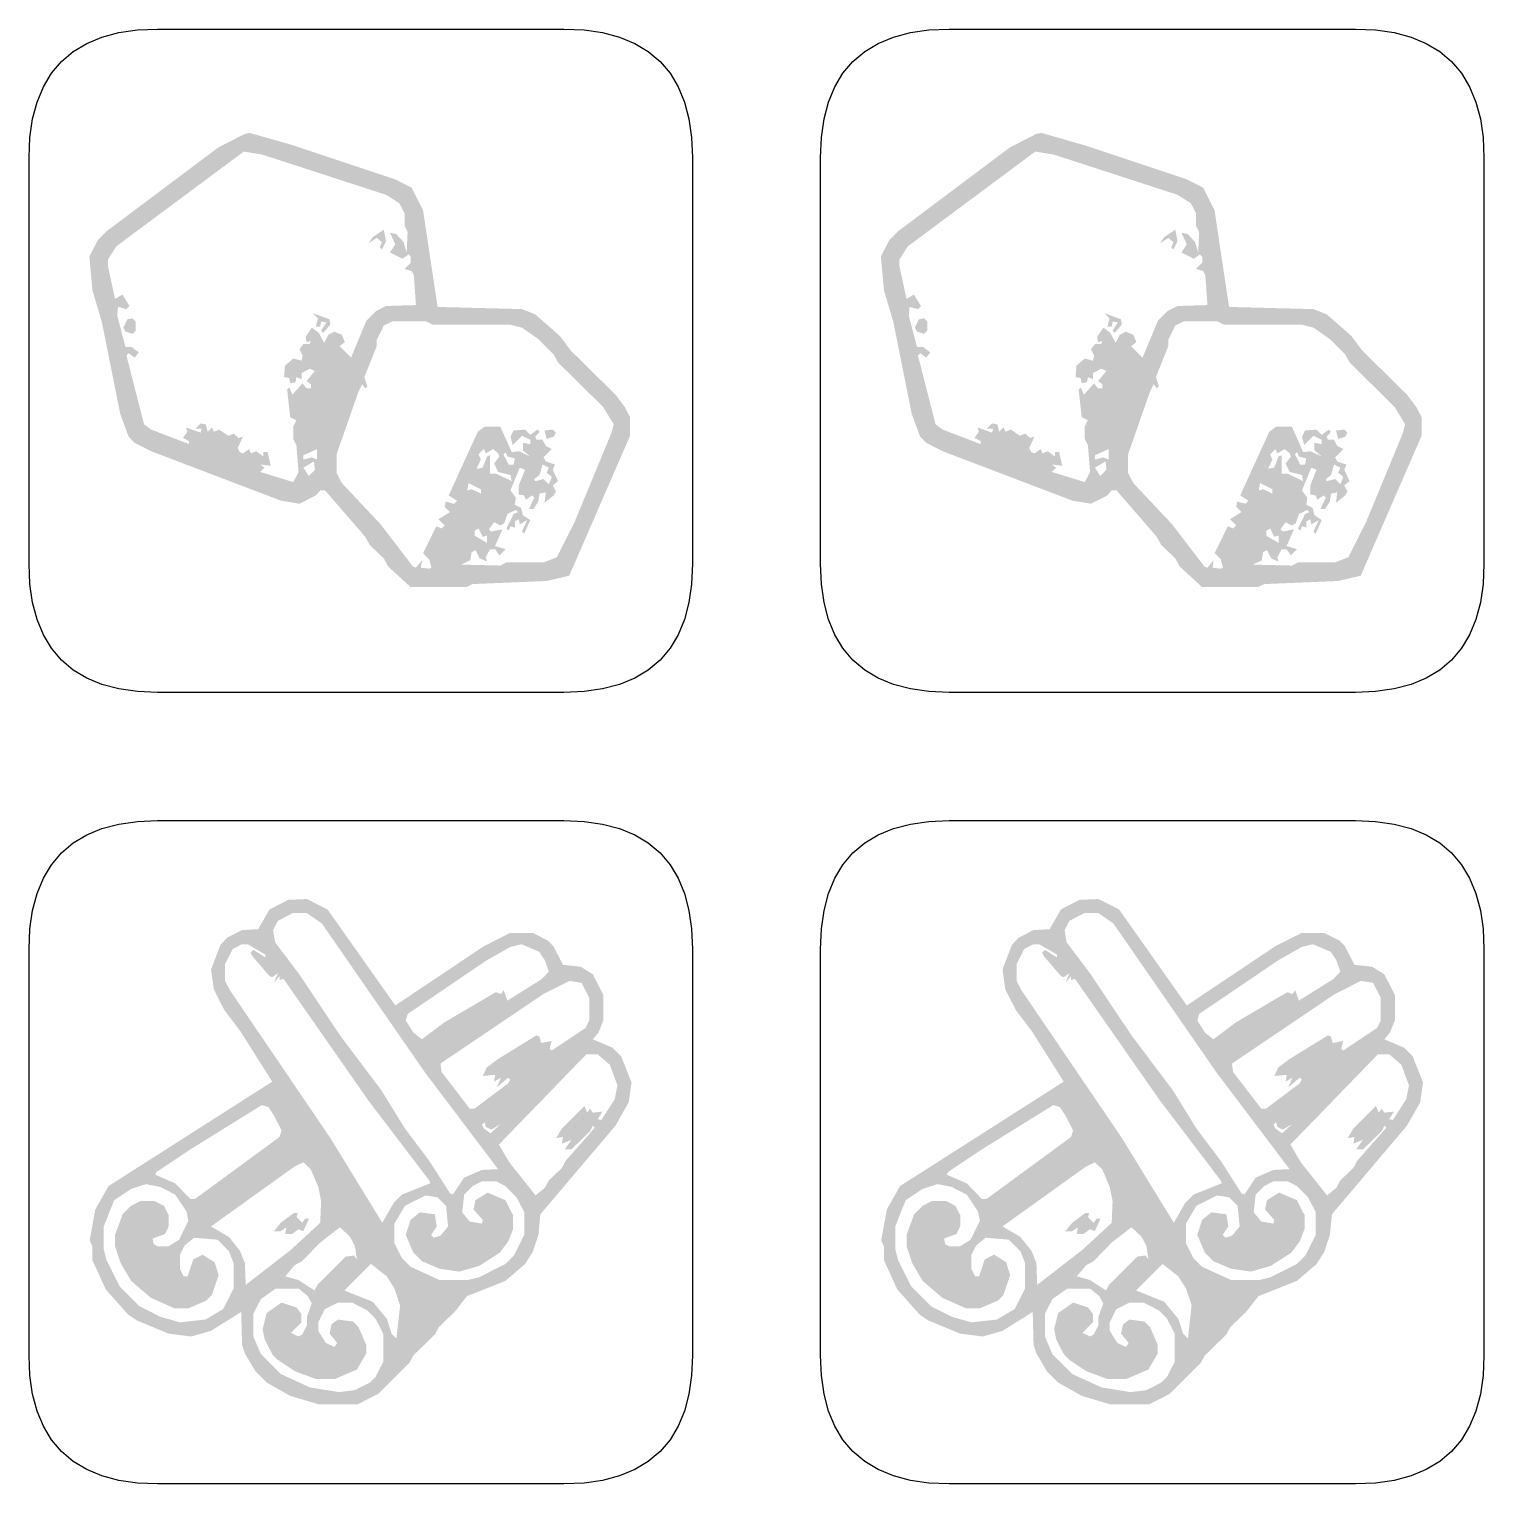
# Model space of a CAD drawing. Header units: millimetres. Extents: x 4 to 299, y 4 to 69.
# Drawn here: x 210.87 to 253.14, y 26.86 to 69.14 of the extents above; entities that cross this region are included whole.
import ezdxf

# ---------------------------------------------------------------- set-up
doc = ezdxf.new("R2010")
doc.units = ezdxf.units.MM
doc.layers.add('CUT', color=1, linetype='Continuous')
doc.layers.add('RASTER', color=7, linetype='Continuous')

msp = doc.modelspace()

# ---------------------------------------------------------------- hatches: boundary and pattern name
at = {"layer": 'RASTER'}
h = msp.add_hatch(color=7, dxfattribs=at)
h.paths.add_polyline_path([(217.134, 66.093), (217.286, 66.12), (218.543, 65.761), (221.506, 64.773), (221.982, 64.531), (222.314, 63.875), (222.736, 61.065), (225.187, 61.002), (225.573, 60.85), (226.292, 60.221), (226.597, 59.808), (227.908, 58.515), (228.177, 58.156), (228.33, 57.86), (228.33, 57.321), (226.561, 53.254), (225.905, 53.101), (223.751, 53.011), (223.571, 52.922), (221.955, 52.922), (221.3, 53.523), (221.174, 53.757), (220.761, 54.152), (220.635, 54.385), (219.468, 55.732), (219.324, 55.732), (219.199, 55.588), (218.723, 55.346), (218.184, 55.436), (214.413, 56.872), (213.937, 57.115), (213.758, 57.294), (213.515, 57.95), (212.977, 60.643), (212.707, 61.541), (212.617, 62.529), (212.86, 63.004), (213.129, 63.274), (216.361, 65.698)])
h.paths.add_polyline_path([(217.107, 65.581), (213.398, 62.825), (213.156, 62.439), (213.156, 62.259), (213.363, 61.299), (213.578, 61.424), (213.785, 61.092), (213.695, 61.002), (213.452, 61.065), (213.425, 60.823), (213.668, 59.898), (213.847, 59.898), (214.054, 59.745), (213.937, 59.593), (213.758, 59.718), (213.695, 59.655), (214.207, 57.653), (214.413, 57.501), (215.517, 57.079), (215.517, 57.168), (215.338, 57.258), (215.464, 57.438), (215.428, 57.563), (215.85, 57.411), (215.877, 57.528), (215.697, 57.528), (215.85, 57.68), (216.002, 57.653), (216.056, 57.438), (216.182, 57.563), (216.236, 57.438), (216.388, 57.501), (216.658, 57.321), (216.81, 57.384), (216.954, 57.258), (217.08, 57.294), (216.927, 56.962), (216.99, 56.845), (217.08, 56.809), (217.259, 56.935), (217.313, 56.809), (217.466, 56.872), (217.672, 56.719), (217.672, 56.845), (217.798, 56.845), (217.888, 56.45), (217.582, 56.486), (217.708, 56.396), (217.582, 56.271), (218.543, 55.974), (218.696, 56.271), (218.633, 57.052), (218.543, 57.231), (218.543, 57.59), (218.633, 57.77), (218.453, 57.86), (218.364, 58.668), (218.426, 58.731), (218.516, 58.515), (218.812, 58.847), (218.929, 58.695), (219.055, 58.695), (219.055, 58.82), (218.929, 58.91), (219.172, 59.207), (219.019, 59.269), (218.786, 59.144), (218.786, 58.964), (218.633, 59.027), (218.606, 58.874), (218.453, 58.847), (218.426, 59), (218.274, 59.027), (218.301, 59.359), (218.543, 59.566), (218.786, 59.503), (218.812, 59.655), (218.723, 59.835), (218.839, 59.988), (219.019, 59.988), (219.055, 60.077), (218.929, 60.042), (218.902, 60.194), (219.082, 60.464), (219.288, 60.311), (219.441, 60.015), (219.558, 60.257), (219.737, 60.347), (219.953, 60.257), (220.043, 60.042), (219.89, 59.925), (220.222, 59.593), (220.671, 60.67), (220.94, 60.939), (221.237, 61.092), (222.108, 61.119), (222.045, 61.99), (221.982, 62.107), (221.775, 62.169), (221.955, 62.349), (221.955, 62.529), (221.892, 62.591), (221.713, 62.466), (221.353, 62.645), (221.506, 62.888), (221.353, 63.22), (221.533, 63.184), (221.748, 62.951), (221.838, 62.645), (221.865, 63.247), (221.775, 63.426), (221.775, 63.786), (221.623, 64.082), (221.237, 64.324), (217.645, 65.491)], flags=0)
h.paths.add_polyline_path([(221.174, 63.31), (221.237, 62.977), (221.12, 62.735), (221.057, 62.798), (221.12, 62.951), (220.967, 63.067), (220.725, 62.915), (220.851, 63.094)], flags=0)
h.paths.add_polyline_path([(219.109, 60.885), (219.594, 60.706), (219.621, 60.553), (219.414, 60.311), (219.351, 60.374), (219.504, 60.616), (219.351, 60.643), (219.324, 60.49), (219.199, 60.49), (219.261, 60.733)], flags=0)
h.paths.add_polyline_path([(213.722, 60.706), (213.874, 60.733), (213.964, 60.643), (213.964, 60.374), (213.874, 60.284), (213.668, 60.347), (213.605, 60.464)], flags=0)
h.paths.add_polyline_path([(221.416, 60.643), (221.174, 60.526), (220.967, 60.104), (220.967, 59.925), (220.608, 59.027), (220.698, 58.758), (220.635, 58.695), (220.545, 58.82), (220.429, 58.578), (219.8, 56.782), (219.8, 56.244), (219.953, 55.947), (221.084, 54.744), (222.018, 53.523), (222.108, 53.487), (222.287, 53.703), (222.251, 53.487), (222.494, 53.46), (222.557, 53.487), (222.494, 53.73), (222.314, 53.909), (222.7, 54.69), (222.853, 54.628), (222.943, 54.717), (222.763, 54.897), (223.095, 55.103), (222.943, 55.256), (222.97, 55.409), (223.212, 55.346), (223.302, 55.436), (223.059, 55.588), (223.903, 57.438), (224.11, 57.59), (224.559, 57.59), (224.891, 56.845), (225.097, 56.872), (225.43, 56.719), (225.214, 56.899), (225.214, 57.115), (225.43, 57.079), (225.43, 57.204), (225.187, 57.321), (224.918, 57.052), (224.855, 57.294), (224.945, 57.474), (225.277, 57.501), (225.43, 57.348), (225.636, 57.501), (225.699, 57.438), (225.573, 57.294), (225.609, 57.204), (225.789, 57.204), (225.879, 57.025), (226.058, 56.935), (225.816, 56.693), (225.879, 56.576), (226.148, 56.486), (226.085, 56.333), (226.238, 56.001), (226.085, 55.885), (226.175, 55.705), (226.112, 55.588), (225.843, 55.373), (225.879, 55.678), (225.699, 55.642), (225.663, 55.409), (225.519, 55.193), (225.394, 55.193), (225.546, 55.525), (225.483, 55.588), (225.304, 55.463), (225.25, 55.588), (225.097, 55.615), (225.097, 55.885), (225.277, 56.333), (225.124, 56.396), (224.855, 55.732), (225.008, 55.525), (224.981, 55.319), (225.16, 55.229), (225.214, 55.014), (225.43, 54.87), (225.25, 54.475), (225.187, 54.538), (225.34, 54.87), (225.124, 54.744), (225.097, 54.897), (224.981, 54.834), (224.981, 54.654), (224.855, 54.69), (224.801, 54.565), (224.738, 54.628), (224.945, 55.05), (225.07, 55.103), (225.008, 55.166), (224.765, 55.05), (224.675, 54.78), (224.559, 54.717), (224.379, 54.807), (224.227, 54.601), (224.289, 54.538), (224.622, 54.601), (224.406, 54.116), (224.711, 54.026), (224.532, 53.846), (224.406, 54.026), (224.262, 54.026), (224.137, 53.793), (224.173, 53.667), (223.957, 53.757), (223.84, 53.999), (223.724, 53.936), (223.688, 53.703), (223.418, 53.577), (224.559, 53.55), (224.738, 53.64), (225.816, 53.64), (226.202, 53.793), (226.714, 54.807), (227.791, 57.411), (227.854, 57.653), (227.549, 58.156), (226.238, 59.449), (226.112, 59.682), (225.663, 60.131), (225.187, 60.464), (224.828, 60.553), (222.583, 60.553), (222.404, 60.643)], flags=0)
h.paths.add_polyline_path([(225.843, 57.474), (226.085, 57.501), (226.175, 57.411), (226.112, 57.294), (225.905, 57.231)], flags=0)
h.paths.add_polyline_path([(219.234, 56.935), (218.839, 56.755), (218.839, 56.63), (219.082, 56.693), (219.234, 56.63)], flags=0)
h.paths.add_polyline_path([(224.083, 56.935), (223.93, 56.782), (223.993, 56.63), (223.867, 56.36), (224.047, 56.396), (224.173, 56.719), (224.262, 56.755), (224.262, 56.217), (224.442, 56.217), (224.891, 56.001), (224.855, 56.181), (224.496, 56.271), (224.379, 56.513), (224.532, 56.719), (224.496, 56.809), (224.352, 56.935), (224.137, 56.809)], flags=0)
h.paths.add_polyline_path([(224.711, 56.845), (224.648, 56.782), (224.801, 56.486), (224.945, 56.486), (224.981, 56.666), (224.765, 56.719)], flags=0)
h.paths.add_polyline_path([(219.145, 56.576), (218.839, 56.396), (218.992, 56.154), (219.172, 56.333)], flags=0)
h.paths.add_polyline_path([(225.789, 56.486), (225.699, 56.181), (225.546, 56.064), (225.573, 56.001), (225.816, 56.064), (225.968, 55.911), (226.058, 56.127), (225.905, 56.244), (225.968, 56.396)], flags=0)
h.paths.add_polyline_path([(223.634, 55.947), (223.598, 55.732), (223.724, 55.768), (223.993, 55.642), (223.993, 55.768)], flags=0)
h.paths.add_polyline_path([(223.93, 54.628), (223.813, 54.565), (223.813, 54.421), (224.173, 54.206), (224.173, 54.421), (224.047, 54.385)], flags=0)
h = msp.add_hatch(color=7, dxfattribs=at)
h.paths.add_polyline_path([(240.134, 66.093), (240.287, 66.12), (241.544, 65.761), (244.506, 64.773), (244.982, 64.531), (245.314, 63.875), (245.736, 61.065), (248.188, 61.002), (248.574, 60.85), (249.292, 60.221), (249.597, 59.808), (250.908, 58.515), (251.177, 58.156), (251.33, 57.86), (251.33, 57.321), (249.561, 53.254), (248.906, 53.101), (246.751, 53.011), (246.571, 52.922), (244.955, 52.922), (244.3, 53.523), (244.174, 53.757), (243.761, 54.152), (243.635, 54.385), (242.468, 55.732), (242.325, 55.732), (242.199, 55.588), (241.723, 55.346), (241.184, 55.436), (237.413, 56.872), (236.938, 57.115), (236.758, 57.294), (236.516, 57.95), (235.977, 60.643), (235.708, 61.541), (235.618, 62.529), (235.86, 63.004), (236.13, 63.274), (239.362, 65.698)])
h.paths.add_polyline_path([(240.107, 65.581), (236.399, 62.825), (236.156, 62.439), (236.156, 62.259), (236.363, 61.299), (236.578, 61.424), (236.785, 61.092), (236.695, 61.002), (236.453, 61.065), (236.426, 60.823), (236.668, 59.898), (236.848, 59.898), (237.054, 59.745), (236.938, 59.593), (236.758, 59.718), (236.695, 59.655), (237.207, 57.653), (237.413, 57.501), (238.518, 57.079), (238.518, 57.168), (238.338, 57.258), (238.464, 57.438), (238.428, 57.563), (238.85, 57.411), (238.877, 57.528), (238.697, 57.528), (238.85, 57.68), (239.003, 57.653), (239.056, 57.438), (239.182, 57.563), (239.236, 57.438), (239.389, 57.501), (239.658, 57.321), (239.811, 57.384), (239.954, 57.258), (240.08, 57.294), (239.927, 56.962), (239.99, 56.845), (240.08, 56.809), (240.26, 56.935), (240.313, 56.809), (240.466, 56.872), (240.673, 56.719), (240.673, 56.845), (240.798, 56.845), (240.888, 56.45), (240.583, 56.486), (240.709, 56.396), (240.583, 56.271), (241.544, 55.974), (241.696, 56.271), (241.633, 57.052), (241.544, 57.231), (241.544, 57.59), (241.633, 57.77), (241.454, 57.86), (241.364, 58.668), (241.427, 58.731), (241.517, 58.515), (241.813, 58.847), (241.93, 58.695), (242.055, 58.695), (242.055, 58.82), (241.93, 58.91), (242.172, 59.207), (242.019, 59.269), (241.786, 59.144), (241.786, 58.964), (241.633, 59.027), (241.606, 58.874), (241.454, 58.847), (241.427, 59), (241.274, 59.027), (241.301, 59.359), (241.544, 59.566), (241.786, 59.503), (241.813, 59.655), (241.723, 59.835), (241.84, 59.988), (242.019, 59.988), (242.055, 60.077), (241.93, 60.042), (241.903, 60.194), (242.082, 60.464), (242.289, 60.311), (242.441, 60.015), (242.558, 60.257), (242.738, 60.347), (242.953, 60.257), (243.043, 60.042), (242.89, 59.925), (243.222, 59.593), (243.671, 60.67), (243.941, 60.939), (244.237, 61.092), (245.108, 61.119), (245.045, 61.99), (244.982, 62.107), (244.776, 62.169), (244.955, 62.349), (244.955, 62.529), (244.892, 62.591), (244.713, 62.466), (244.354, 62.645), (244.506, 62.888), (244.354, 63.22), (244.533, 63.184), (244.749, 62.951), (244.839, 62.645), (244.866, 63.247), (244.776, 63.426), (244.776, 63.786), (244.623, 64.082), (244.237, 64.324), (240.646, 65.491)], flags=0)
h.paths.add_polyline_path([(244.174, 63.31), (244.237, 62.977), (244.12, 62.735), (244.057, 62.798), (244.12, 62.951), (243.968, 63.067), (243.725, 62.915), (243.851, 63.094)], flags=0)
h.paths.add_polyline_path([(242.109, 60.885), (242.594, 60.706), (242.621, 60.553), (242.414, 60.311), (242.352, 60.374), (242.504, 60.616), (242.352, 60.643), (242.325, 60.49), (242.199, 60.49), (242.262, 60.733)], flags=0)
h.paths.add_polyline_path([(236.722, 60.706), (236.875, 60.733), (236.964, 60.643), (236.964, 60.374), (236.875, 60.284), (236.668, 60.347), (236.605, 60.464)], flags=0)
h.paths.add_polyline_path([(244.417, 60.643), (244.174, 60.526), (243.968, 60.104), (243.968, 59.925), (243.609, 59.027), (243.698, 58.758), (243.635, 58.695), (243.546, 58.82), (243.429, 58.578), (242.8, 56.782), (242.8, 56.244), (242.953, 55.947), (244.084, 54.744), (245.018, 53.523), (245.108, 53.487), (245.288, 53.703), (245.252, 53.487), (245.494, 53.46), (245.557, 53.487), (245.494, 53.73), (245.314, 53.909), (245.701, 54.69), (245.853, 54.628), (245.943, 54.717), (245.763, 54.897), (246.096, 55.103), (245.943, 55.256), (245.97, 55.409), (246.212, 55.346), (246.302, 55.436), (246.06, 55.588), (246.904, 57.438), (247.11, 57.59), (247.559, 57.59), (247.891, 56.845), (248.098, 56.872), (248.43, 56.719), (248.214, 56.899), (248.214, 57.115), (248.43, 57.079), (248.43, 57.204), (248.188, 57.321), (247.918, 57.052), (247.855, 57.294), (247.945, 57.474), (248.277, 57.501), (248.43, 57.348), (248.636, 57.501), (248.699, 57.438), (248.574, 57.294), (248.61, 57.204), (248.789, 57.204), (248.879, 57.025), (249.058, 56.935), (248.816, 56.693), (248.879, 56.576), (249.148, 56.486), (249.085, 56.333), (249.238, 56.001), (249.085, 55.885), (249.175, 55.705), (249.112, 55.588), (248.843, 55.373), (248.879, 55.678), (248.699, 55.642), (248.663, 55.409), (248.52, 55.193), (248.394, 55.193), (248.547, 55.525), (248.484, 55.588), (248.304, 55.463), (248.25, 55.588), (248.098, 55.615), (248.098, 55.885), (248.277, 56.333), (248.125, 56.396), (247.855, 55.732), (248.008, 55.525), (247.981, 55.319), (248.161, 55.229), (248.214, 55.014), (248.43, 54.87), (248.25, 54.475), (248.188, 54.538), (248.34, 54.87), (248.125, 54.744), (248.098, 54.897), (247.981, 54.834), (247.981, 54.654), (247.855, 54.69), (247.801, 54.565), (247.739, 54.628), (247.945, 55.05), (248.071, 55.103), (248.008, 55.166), (247.766, 55.05), (247.676, 54.78), (247.559, 54.717), (247.379, 54.807), (247.227, 54.601), (247.29, 54.538), (247.622, 54.601), (247.406, 54.116), (247.712, 54.026), (247.532, 53.846), (247.406, 54.026), (247.263, 54.026), (247.137, 53.793), (247.173, 53.667), (246.958, 53.757), (246.841, 53.999), (246.724, 53.936), (246.688, 53.703), (246.419, 53.577), (247.559, 53.55), (247.739, 53.64), (248.816, 53.64), (249.202, 53.793), (249.714, 54.807), (250.791, 57.411), (250.854, 57.653), (250.549, 58.156), (249.238, 59.449), (249.112, 59.682), (248.663, 60.131), (248.188, 60.464), (247.828, 60.553), (245.584, 60.553), (245.404, 60.643)], flags=0)
h.paths.add_polyline_path([(248.843, 57.474), (249.085, 57.501), (249.175, 57.411), (249.112, 57.294), (248.906, 57.231)], flags=0)
h.paths.add_polyline_path([(242.235, 56.935), (241.84, 56.755), (241.84, 56.63), (242.082, 56.693), (242.235, 56.63)], flags=0)
h.paths.add_polyline_path([(247.083, 56.935), (246.931, 56.782), (246.993, 56.63), (246.868, 56.36), (247.047, 56.396), (247.173, 56.719), (247.263, 56.755), (247.263, 56.217), (247.442, 56.217), (247.891, 56.001), (247.855, 56.181), (247.496, 56.271), (247.379, 56.513), (247.532, 56.719), (247.496, 56.809), (247.353, 56.935), (247.137, 56.809)], flags=0)
h.paths.add_polyline_path([(247.712, 56.845), (247.649, 56.782), (247.801, 56.486), (247.945, 56.486), (247.981, 56.666), (247.766, 56.719)], flags=0)
h.paths.add_polyline_path([(242.145, 56.576), (241.84, 56.396), (241.992, 56.154), (242.172, 56.333)], flags=0)
h.paths.add_polyline_path([(248.789, 56.486), (248.699, 56.181), (248.547, 56.064), (248.574, 56.001), (248.816, 56.064), (248.969, 55.911), (249.058, 56.127), (248.906, 56.244), (248.969, 56.396)], flags=0)
h.paths.add_polyline_path([(246.634, 55.947), (246.598, 55.732), (246.724, 55.768), (246.993, 55.642), (246.993, 55.768)], flags=0)
h.paths.add_polyline_path([(246.931, 54.628), (246.814, 54.565), (246.814, 54.421), (247.173, 54.206), (247.173, 54.421), (247.047, 54.385)], flags=0)
h = msp.add_hatch(color=7, dxfattribs=at)
h.paths.add_polyline_path([(218.391, 43.835), (218.941, 43.859), (219.539, 43.556), (221.508, 40.767), (224.083, 42.49), (224.846, 42.875), (225.502, 42.875), (225.937, 42.654), (226.101, 42.49), (226.38, 41.948), (226.896, 41.891), (227.249, 41.669), (227.552, 41.071), (227.552, 40.332), (227.413, 39.98), (227.249, 39.783), (227.823, 39.537), (228.069, 39.291), (228.373, 38.528), (228.291, 37.954), (227.905, 37.273), (225.723, 34.698), (225.666, 34.099), (225.502, 33.607), (225.28, 33.254), (224.706, 32.762), (223.591, 32.319), (223.23, 31.86), (222.771, 31.417), (222.656, 31.204), (222.033, 30.597), (221.918, 30.384), (221.016, 29.482), (220.417, 29.178), (219.269, 29.178), (218.448, 29.424), (217.768, 29.81), (217.44, 30.138), (217.136, 30.654), (217.054, 30.901), (217.03, 31.86), (216.152, 31.311), (215.578, 31.147), (214.922, 31.229), (213.995, 31.614), (213.749, 31.778), (213.093, 32.516), (212.707, 33.361), (212.707, 33.771), (212.625, 33.935), (212.789, 34.837), (213.175, 35.518), (217.932, 38.553), (216.997, 40.029), (216.537, 40.636), (216.234, 41.235), (216.152, 41.809), (216.423, 42.522), (216.619, 42.736), (217.054, 42.957), (217.522, 42.982), (217.85, 43.556)])
h.paths.add_polyline_path([(218.53, 43.449), (218.096, 43.228), (217.956, 42.957), (218.014, 42.604), (218.719, 41.669), (219.9, 39.898), (221.098, 38.307), (221.787, 37.191), (222.492, 36.256), (223.099, 35.305), (223.181, 35.272), (223.509, 35.764), (224.026, 35.986), (224.493, 36.01), (222.361, 38.832), (219.375, 43.146), (218.941, 43.449)], flags=0)
h.paths.add_polyline_path([(217.054, 42.547), (216.784, 42.408), (216.562, 41.973), (216.562, 41.481), (216.701, 41.21), (219.621, 36.912), (221.13, 34.452), (221.458, 35.026), (221.705, 35.272), (222.525, 35.6), (222.492, 35.682), (220.72, 38.011), (218.26, 41.538), (218.145, 41.505), (218.145, 41.62), (217.981, 41.423), (218.096, 41.702), (217.932, 41.587), (217.85, 41.62), (217.358, 42.194), (217.3, 42.301), (217.382, 42.383), (217.735, 42.161), (217.735, 42.243), (217.218, 42.547)], flags=0)
h.paths.add_polyline_path([(225.174, 42.547), (224.846, 42.465), (224.165, 42.079), (221.869, 40.521), (221.811, 40.332), (222.033, 39.98), (222.279, 39.783), (222.935, 40.275), (224.329, 41.095), (224.436, 41.153), (224.575, 41.095), (224.657, 41.21), (224.764, 40.907), (225.773, 41.538), (225.969, 41.751), (225.855, 42.079), (225.691, 42.325)], flags=0)
h.paths.add_polyline_path([(226.568, 41.481), (225.805, 41.095), (222.82, 39.078), (222.853, 38.832), (223.673, 37.765), (223.804, 37.765), (224.788, 38.503), (224.846, 38.61), (224.788, 38.668), (224.46, 38.389), (224.575, 38.668), (224.378, 38.553), (224.411, 38.75), (224.05, 38.717), (224.165, 38.963), (224.493, 39.209), (225.609, 39.898), (225.691, 39.865), (225.748, 39.676), (226.051, 39.734), (225.994, 39.512), (226.051, 39.455), (227.036, 40.111), (227.142, 40.332), (227.142, 40.989), (226.921, 41.423)], flags=0)
h.paths.add_polyline_path([(227.06, 39.348), (224.518, 36.724), (224.821, 36.207), (225.584, 35.247), (225.855, 35.469), (225.969, 35.682), (226.347, 36.043), (226.462, 36.256), (227.306, 37.216), (227.249, 37.273), (227.167, 37.109), (226.626, 36.584), (226.429, 36.584), (226.626, 36.863), (226.347, 36.748), (226.38, 36.945), (226.183, 36.912), (226.347, 37.191), (227.003, 37.847), (227.085, 37.651), (227.167, 37.765), (227.249, 37.651), (227.528, 37.683), (227.388, 37.462), (227.495, 37.437), (227.88, 38.036), (227.962, 38.446), (227.741, 39.045), (227.388, 39.348)], flags=0)
h.paths.add_polyline_path([(217.628, 37.872), (215.553, 36.584), (214.569, 35.928), (214.536, 35.846), (215.11, 35.6), (215.553, 35.141), (215.684, 35.141), (218.145, 36.945), (218.202, 37.134), (217.981, 37.569), (217.817, 37.815)], flags=0)
h.paths.add_polyline_path([(224.108, 37.38), (224.026, 37.298), (224.083, 37.191), (224.272, 37.052), (224.575, 37.322), (224.296, 37.158), (224.132, 37.24)], flags=0)
h.paths.add_polyline_path([(218.834, 36.207), (218.588, 36.092), (216.152, 34.345), (216.669, 34.042), (216.997, 33.632), (217.136, 33.279), (217.161, 32.647), (218.473, 33.664), (219.326, 34.452), (219.351, 35.083), (219.269, 35.493), (219.047, 36.01)], flags=0)
h.paths.add_polyline_path([(224.026, 35.658), (223.755, 35.518), (223.509, 35.272), (223.451, 34.755), (223.673, 34.485), (224.026, 34.427), (224.05, 34.534), (223.78, 34.837), (223.837, 35.108), (224.19, 35.329), (224.706, 35.108), (224.928, 34.673), (224.928, 34.263), (224.788, 33.911), (224.542, 33.582), (223.944, 33.197), (223.369, 33.033), (222.795, 33.115), (222.279, 33.336), (222.033, 33.582), (221.811, 34.099), (221.951, 34.534), (222.221, 34.755), (222.656, 34.698), (222.713, 34.345), (222.549, 34.099), (222.631, 34.017), (222.82, 34.075), (223.041, 34.345), (222.984, 34.944), (222.738, 35.19), (222.385, 35.247), (221.787, 34.944), (221.483, 34.427), (221.483, 33.853), (221.705, 33.418), (221.951, 33.172), (222.795, 32.787), (223.616, 32.787), (223.944, 32.869), (224.706, 33.254), (224.952, 33.5), (225.256, 34.099), (225.256, 34.755), (225.034, 35.19), (224.706, 35.518), (224.436, 35.658)], flags=0)
h.paths.add_polyline_path([(214.266, 35.575), (213.831, 35.436), (213.339, 35.108), (213.035, 34.345), (213.035, 33.689), (213.117, 33.361), (213.503, 32.598), (214.077, 32.024), (214.676, 31.721), (215.25, 31.557), (215.988, 31.639), (216.505, 31.942), (216.808, 32.541), (216.808, 33.279), (216.669, 33.632), (216.341, 33.96), (215.66, 34.017), (215.389, 33.796), (215.25, 33.525), (215.25, 33.115), (215.356, 32.894), (215.471, 32.894), (215.635, 33.386), (215.906, 33.525), (216.259, 33.304), (216.373, 32.926), (216.177, 32.352), (216.013, 32.188), (215.496, 31.967), (215.086, 31.967), (214.405, 32.27), (213.831, 32.762), (213.527, 33.279), (213.363, 33.771), (213.363, 34.099), (213.585, 34.698), (213.831, 34.944), (214.102, 35.083), (214.512, 35.083), (214.782, 34.944), (214.922, 34.673), (214.922, 34.345), (214.815, 34.124), (214.454, 33.993), (214.487, 33.829), (214.594, 33.771), (214.922, 33.771), (215.225, 33.96), (215.496, 34.509), (215.438, 34.78), (215.11, 35.272), (214.676, 35.493)], flags=0)
h.paths.add_polyline_path([(218.555, 34.731), (218.67, 34.731), (218.637, 34.616), (218.801, 34.452), (218.883, 34.567), (218.998, 34.567), (218.834, 34.206), (218.695, 34.263), (218.506, 34.124), (218.309, 34.124), (218.342, 34.321), (218.178, 34.206), (217.981, 34.206), (218.178, 34.452)], flags=0)
h.paths.add_polyline_path([(219.9, 34.321), (219.326, 33.878), (218.801, 33.336), (218.588, 33.222), (218.309, 32.894), (218.695, 32.787), (219.162, 32.483), (219.244, 32.647), (220.064, 33.468), (220.31, 33.5), (220.392, 33.386), (220.335, 33.771), (220.195, 34.042)], flags=0)
h.paths.add_polyline_path([(220.802, 33.254), (220.031, 32.483), (220.852, 32.155), (221.262, 31.663), (221.401, 31.229), (221.54, 31.089), (221.647, 32.049), (221.483, 32.541), (221.262, 32.894)], flags=0)
h.paths.add_polyline_path([(218.038, 32.541), (217.604, 32.237), (217.382, 31.803), (217.382, 31.147), (217.604, 30.63), (218.178, 30.056), (219.023, 29.67), (219.867, 29.531), (220.335, 29.588), (220.77, 29.81), (220.934, 29.974), (221.155, 30.408), (221.155, 31.229), (220.934, 31.663), (220.688, 31.909), (220.253, 32.131), (219.843, 32.131), (219.457, 31.942), (219.269, 31.557), (219.269, 31.311), (219.49, 30.958), (219.736, 30.843), (219.818, 30.958), (219.597, 31.229), (219.654, 31.499), (219.843, 31.639), (220.277, 31.581), (220.441, 31.417), (220.663, 30.901), (220.663, 30.654), (220.392, 30.187), (219.761, 29.916), (219.187, 29.916), (218.588, 30.138), (218.096, 30.466), (217.932, 30.63), (217.71, 31.065), (217.653, 31.368), (217.768, 31.827), (218.202, 32.131), (218.637, 31.991), (218.777, 31.803), (218.777, 31.557), (218.473, 31.253), (218.695, 31.147), (218.801, 31.204), (218.941, 31.475), (218.941, 31.721), (219.08, 32.106), (218.965, 32.319), (218.695, 32.541)], flags=0)
h = msp.add_hatch(color=7, dxfattribs=at)
h.paths.add_polyline_path([(241.391, 43.835), (241.941, 43.859), (242.54, 43.556), (244.508, 40.767), (247.083, 42.49), (247.846, 42.875), (248.502, 42.875), (248.937, 42.654), (249.101, 42.49), (249.38, 41.948), (249.897, 41.891), (250.249, 41.669), (250.553, 41.071), (250.553, 40.332), (250.413, 39.98), (250.249, 39.783), (250.823, 39.537), (251.069, 39.291), (251.373, 38.528), (251.291, 37.954), (250.905, 37.273), (248.724, 34.698), (248.666, 34.099), (248.502, 33.607), (248.281, 33.254), (247.707, 32.762), (246.591, 32.319), (246.23, 31.86), (245.771, 31.417), (245.656, 31.204), (245.033, 30.597), (244.918, 30.384), (244.016, 29.482), (243.417, 29.178), (242.269, 29.178), (241.449, 29.424), (240.768, 29.81), (240.44, 30.138), (240.137, 30.654), (240.055, 30.901), (240.03, 31.86), (239.152, 31.311), (238.578, 31.147), (237.922, 31.229), (236.995, 31.614), (236.749, 31.778), (236.093, 32.516), (235.708, 33.361), (235.708, 33.771), (235.626, 33.935), (235.79, 34.837), (236.175, 35.518), (240.932, 38.553), (239.997, 40.029), (239.538, 40.636), (239.234, 41.235), (239.152, 41.809), (239.423, 42.522), (239.62, 42.736), (240.055, 42.957), (240.522, 42.982), (240.85, 43.556)])
h.paths.add_polyline_path([(241.531, 43.449), (241.096, 43.228), (240.957, 42.957), (241.014, 42.604), (241.719, 41.669), (242.901, 39.898), (244.098, 38.307), (244.787, 37.191), (245.492, 36.256), (246.099, 35.305), (246.181, 35.272), (246.509, 35.764), (247.026, 35.986), (247.493, 36.01), (245.361, 38.832), (242.376, 43.146), (241.941, 43.449)], flags=0)
h.paths.add_polyline_path([(240.055, 42.547), (239.784, 42.408), (239.562, 41.973), (239.562, 41.481), (239.702, 41.21), (242.622, 36.912), (244.131, 34.452), (244.459, 35.026), (244.705, 35.272), (245.525, 35.6), (245.492, 35.682), (243.721, 38.011), (241.26, 41.538), (241.145, 41.505), (241.145, 41.62), (240.981, 41.423), (241.096, 41.702), (240.932, 41.587), (240.85, 41.62), (240.358, 42.194), (240.301, 42.301), (240.383, 42.383), (240.735, 42.161), (240.735, 42.243), (240.219, 42.547)], flags=0)
h.paths.add_polyline_path([(248.174, 42.547), (247.846, 42.465), (247.165, 42.079), (244.869, 40.521), (244.812, 40.332), (245.033, 39.98), (245.279, 39.783), (245.935, 40.275), (247.329, 41.095), (247.436, 41.153), (247.575, 41.095), (247.658, 41.21), (247.764, 40.907), (248.773, 41.538), (248.97, 41.751), (248.855, 42.079), (248.691, 42.325)], flags=0)
h.paths.add_polyline_path([(249.569, 41.481), (248.806, 41.095), (245.82, 39.078), (245.853, 38.832), (246.673, 37.765), (246.805, 37.765), (247.789, 38.503), (247.846, 38.61), (247.789, 38.668), (247.461, 38.389), (247.575, 38.668), (247.379, 38.553), (247.411, 38.75), (247.051, 38.717), (247.165, 38.963), (247.493, 39.209), (248.609, 39.898), (248.691, 39.865), (248.748, 39.676), (249.052, 39.734), (248.994, 39.512), (249.052, 39.455), (250.036, 40.111), (250.143, 40.332), (250.143, 40.989), (249.921, 41.423)], flags=0)
h.paths.add_polyline_path([(250.061, 39.348), (247.518, 36.724), (247.822, 36.207), (248.584, 35.247), (248.855, 35.469), (248.97, 35.682), (249.347, 36.043), (249.462, 36.256), (250.307, 37.216), (250.249, 37.273), (250.167, 37.109), (249.626, 36.584), (249.429, 36.584), (249.626, 36.863), (249.347, 36.748), (249.38, 36.945), (249.183, 36.912), (249.347, 37.191), (250.003, 37.847), (250.085, 37.651), (250.167, 37.765), (250.249, 37.651), (250.528, 37.683), (250.389, 37.462), (250.495, 37.437), (250.881, 38.036), (250.963, 38.446), (250.741, 39.045), (250.389, 39.348)], flags=0)
h.paths.add_polyline_path([(240.629, 37.872), (238.554, 36.584), (237.569, 35.928), (237.537, 35.846), (238.111, 35.6), (238.554, 35.141), (238.685, 35.141), (241.145, 36.945), (241.203, 37.134), (240.981, 37.569), (240.817, 37.815)], flags=0)
h.paths.add_polyline_path([(247.108, 37.38), (247.026, 37.298), (247.083, 37.191), (247.272, 37.052), (247.575, 37.322), (247.297, 37.158), (247.133, 37.24)], flags=0)
h.paths.add_polyline_path([(241.834, 36.207), (241.588, 36.092), (239.152, 34.345), (239.669, 34.042), (239.997, 33.632), (240.137, 33.279), (240.161, 32.647), (241.473, 33.664), (242.326, 34.452), (242.351, 35.083), (242.269, 35.493), (242.048, 36.01)], flags=0)
h.paths.add_polyline_path([(247.026, 35.658), (246.755, 35.518), (246.509, 35.272), (246.452, 34.755), (246.673, 34.485), (247.026, 34.427), (247.051, 34.534), (246.78, 34.837), (246.837, 35.108), (247.19, 35.329), (247.707, 35.108), (247.928, 34.673), (247.928, 34.263), (247.789, 33.911), (247.543, 33.582), (246.944, 33.197), (246.37, 33.033), (245.796, 33.115), (245.279, 33.336), (245.033, 33.582), (244.812, 34.099), (244.951, 34.534), (245.222, 34.755), (245.656, 34.698), (245.714, 34.345), (245.55, 34.099), (245.632, 34.017), (245.82, 34.075), (246.042, 34.345), (245.984, 34.944), (245.738, 35.19), (245.386, 35.247), (244.787, 34.944), (244.483, 34.427), (244.483, 33.853), (244.705, 33.418), (244.951, 33.172), (245.796, 32.787), (246.616, 32.787), (246.944, 32.869), (247.707, 33.254), (247.953, 33.5), (248.256, 34.099), (248.256, 34.755), (248.035, 35.19), (247.707, 35.518), (247.436, 35.658)], flags=0)
h.paths.add_polyline_path([(237.266, 35.575), (236.831, 35.436), (236.339, 35.108), (236.036, 34.345), (236.036, 33.689), (236.118, 33.361), (236.503, 32.598), (237.077, 32.024), (237.676, 31.721), (238.25, 31.557), (238.988, 31.639), (239.505, 31.942), (239.808, 32.541), (239.808, 33.279), (239.669, 33.632), (239.341, 33.96), (238.66, 34.017), (238.39, 33.796), (238.25, 33.525), (238.25, 33.115), (238.357, 32.894), (238.472, 32.894), (238.636, 33.386), (238.906, 33.525), (239.259, 33.304), (239.374, 32.926), (239.177, 32.352), (239.013, 32.188), (238.496, 31.967), (238.086, 31.967), (237.405, 32.27), (236.831, 32.762), (236.528, 33.279), (236.364, 33.771), (236.364, 34.099), (236.585, 34.698), (236.831, 34.944), (237.102, 35.083), (237.512, 35.083), (237.783, 34.944), (237.922, 34.673), (237.922, 34.345), (237.815, 34.124), (237.455, 33.993), (237.487, 33.829), (237.594, 33.771), (237.922, 33.771), (238.226, 33.96), (238.496, 34.509), (238.439, 34.78), (238.111, 35.272), (237.676, 35.493)], flags=0)
h.paths.add_polyline_path([(241.555, 34.731), (241.67, 34.731), (241.637, 34.616), (241.801, 34.452), (241.884, 34.567), (241.998, 34.567), (241.834, 34.206), (241.695, 34.263), (241.506, 34.124), (241.309, 34.124), (241.342, 34.321), (241.178, 34.206), (240.981, 34.206), (241.178, 34.452)], flags=0)
h.paths.add_polyline_path([(242.901, 34.321), (242.326, 33.878), (241.801, 33.336), (241.588, 33.222), (241.309, 32.894), (241.695, 32.787), (242.162, 32.483), (242.244, 32.647), (243.065, 33.468), (243.311, 33.5), (243.393, 33.386), (243.335, 33.771), (243.196, 34.042)], flags=0)
h.paths.add_polyline_path([(243.803, 33.254), (243.032, 32.483), (243.852, 32.155), (244.262, 31.663), (244.401, 31.229), (244.541, 31.089), (244.647, 32.049), (244.483, 32.541), (244.262, 32.894)], flags=0)
h.paths.add_polyline_path([(241.039, 32.541), (240.604, 32.237), (240.383, 31.803), (240.383, 31.147), (240.604, 30.63), (241.178, 30.056), (242.023, 29.67), (242.868, 29.531), (243.335, 29.588), (243.77, 29.81), (243.934, 29.974), (244.155, 30.408), (244.155, 31.229), (243.934, 31.663), (243.688, 31.909), (243.253, 32.131), (242.843, 32.131), (242.458, 31.942), (242.269, 31.557), (242.269, 31.311), (242.49, 30.958), (242.736, 30.843), (242.819, 30.958), (242.597, 31.229), (242.654, 31.499), (242.843, 31.639), (243.278, 31.581), (243.442, 31.417), (243.663, 30.901), (243.663, 30.654), (243.393, 30.187), (242.761, 29.916), (242.187, 29.916), (241.588, 30.138), (241.096, 30.466), (240.932, 30.63), (240.711, 31.065), (240.653, 31.368), (240.768, 31.827), (241.203, 32.131), (241.637, 31.991), (241.777, 31.803), (241.777, 31.557), (241.473, 31.253), (241.695, 31.147), (241.801, 31.204), (241.941, 31.475), (241.941, 31.721), (242.08, 32.106), (241.966, 32.319), (241.695, 32.541)], flags=0)

# ---------------------------------------------------------------- linework, layer by layer
at = {"layer": 'CUT'}
for points in [[(210.866, 65.404), (210.891, 65.989), (210.968, 66.529), (211.098, 67.02), (211.28, 67.463), (211.516, 67.856), (211.806, 68.199), (212.148, 68.488), (212.541, 68.724), (212.984, 68.907), (213.476, 69.036), (214.015, 69.113), (214.6, 69.139), (226.407, 69.139), (226.992, 69.113), (227.531, 69.036), (228.023, 68.907), (228.466, 68.724), (228.859, 68.488), (229.201, 68.199), (229.491, 67.856), (229.727, 67.463), (229.909, 67.02), (230.039, 66.529), (230.116, 65.989), (230.141, 65.404), (230.141, 53.597), (230.116, 53.013), (230.039, 52.473), (229.909, 51.982), (229.727, 51.539), (229.491, 51.145), (229.201, 50.803), (228.859, 50.513), (228.466, 50.277), (228.023, 50.095), (227.531, 49.966), (226.992, 49.889), (226.407, 49.863), (214.6, 49.863), (214.015, 49.889), (213.476, 49.966), (212.984, 50.095), (212.541, 50.277), (212.148, 50.513), (211.806, 50.803), (211.516, 51.145), (211.28, 51.539), (211.098, 51.982), (210.968, 52.473), (210.891, 53.013), (210.866, 53.597)], [(233.866, 65.404), (233.892, 65.989), (233.969, 66.529), (234.098, 67.02), (234.28, 67.463), (234.516, 67.856), (234.806, 68.199), (235.148, 68.488), (235.542, 68.724), (235.985, 68.907), (236.476, 69.036), (237.016, 69.113), (237.6, 69.139), (249.407, 69.139), (249.992, 69.113), (250.532, 69.036), (251.023, 68.907), (251.466, 68.724), (251.859, 68.488), (252.202, 68.199), (252.491, 67.856), (252.727, 67.463), (252.91, 67.02), (253.039, 66.529), (253.116, 65.989), (253.141, 65.404), (253.141, 53.597), (253.116, 53.013), (253.039, 52.473), (252.91, 51.982), (252.727, 51.539), (252.491, 51.145), (252.202, 50.803), (251.859, 50.513), (251.466, 50.277), (251.023, 50.095), (250.532, 49.966), (249.992, 49.889), (249.407, 49.863), (237.6, 49.863), (237.016, 49.889), (236.476, 49.966), (235.985, 50.095), (235.542, 50.277), (235.148, 50.513), (234.806, 50.803), (234.516, 51.145), (234.28, 51.539), (234.098, 51.982), (233.969, 52.473), (233.892, 53.013), (233.866, 53.597)], [(210.866, 42.404), (210.891, 42.989), (210.968, 43.528), (211.098, 44.02), (211.28, 44.463), (211.516, 44.856), (211.806, 45.198), (212.148, 45.488), (212.541, 45.724), (212.984, 45.906), (213.476, 46.036), (214.015, 46.113), (214.6, 46.138), (226.407, 46.138), (226.992, 46.113), (227.531, 46.036), (228.023, 45.906), (228.466, 45.724), (228.859, 45.488), (229.201, 45.198), (229.491, 44.856), (229.727, 44.463), (229.909, 44.02), (230.039, 43.528), (230.116, 42.989), (230.141, 42.404), (230.141, 30.597), (230.116, 30.012), (230.039, 29.473), (229.909, 28.981), (229.727, 28.538), (229.491, 28.145), (229.201, 27.803), (228.859, 27.513), (228.466, 27.277), (228.023, 27.095), (227.531, 26.965), (226.992, 26.888), (226.407, 26.863), (214.6, 26.863), (214.015, 26.888), (213.476, 26.965), (212.984, 27.095), (212.541, 27.277), (212.148, 27.513), (211.806, 27.803), (211.516, 28.145), (211.28, 28.538), (211.098, 28.981), (210.968, 29.473), (210.891, 30.012), (210.866, 30.597)], [(233.866, 42.404), (233.892, 42.989), (233.969, 43.528), (234.098, 44.02), (234.28, 44.463), (234.516, 44.856), (234.806, 45.198), (235.148, 45.488), (235.542, 45.724), (235.985, 45.906), (236.476, 46.036), (237.016, 46.113), (237.6, 46.138), (249.407, 46.138), (249.992, 46.113), (250.532, 46.036), (251.023, 45.906), (251.466, 45.724), (251.859, 45.488), (252.202, 45.198), (252.491, 44.856), (252.727, 44.463), (252.91, 44.02), (253.039, 43.528), (253.116, 42.989), (253.141, 42.404), (253.141, 30.597), (253.116, 30.012), (253.039, 29.473), (252.91, 28.981), (252.727, 28.538), (252.491, 28.145), (252.202, 27.803), (251.859, 27.513), (251.466, 27.277), (251.023, 27.095), (250.532, 26.965), (249.992, 26.888), (249.407, 26.863), (237.6, 26.863), (237.016, 26.888), (236.476, 26.965), (235.985, 27.095), (235.542, 27.277), (235.148, 27.513), (234.806, 27.803), (234.516, 28.145), (234.28, 28.538), (234.098, 28.981), (233.969, 29.473), (233.892, 30.012), (233.866, 30.597)]]:
    msp.add_lwpolyline(points, close=True, dxfattribs=at)

doc.saveas('drawing.dxf')
